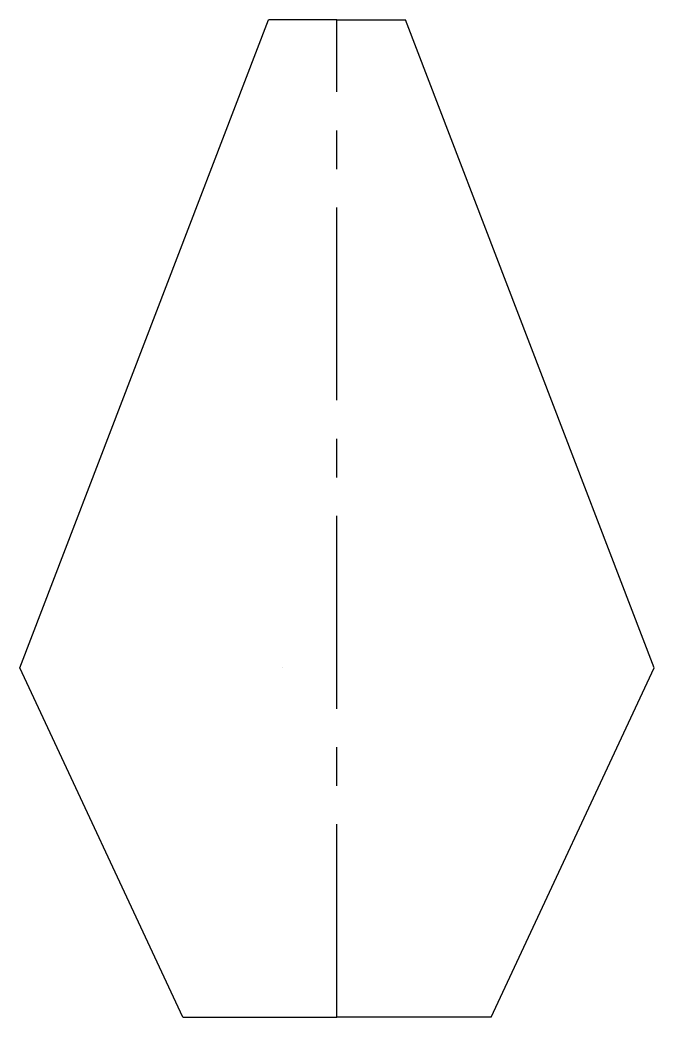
# Model space of a CAD drawing. Header units: inches. Extents: x -6.7 to 1.6, y -15.3 to -2.4.
import ezdxf

# ---------------------------------------------------------------- set-up
doc = ezdxf.new("R2010")
doc.units = ezdxf.units.IN
doc.header["$MEASUREMENT"] = 0
doc.linetypes.add('CENTERX2', pattern=[4, 2.5, -0.5, 0.5, -0.5])

msp = doc.modelspace()

# ---------------------------------------------------------------- linework, layer by layer
for p, q in [((-6.664, -10.81), (-3.438, -2.408)), ((-2.551, -2.408), (-3.438, -2.408)), ((-2.551, -2.408), (-1.663, -2.408)), ((1.562, -10.81), (-1.663, -2.408)), ((-4.551, -15.342), (-6.664, -10.81)), ((-3.258, -10.81), (-3.258, -10.81)), ((-0.551, -15.342), (1.562, -10.81)), ((-4.551, -15.342), (-2.551, -15.342)), ((-0.551, -15.342), (-2.551, -15.342))]:
    msp.add_line(p, q)
at = {"linetype": 'CENTERX2'}
msp.add_line((-2.551, -15.342), (-2.551, -2.408), dxfattribs=at)

doc.saveas('drawing.dxf')
